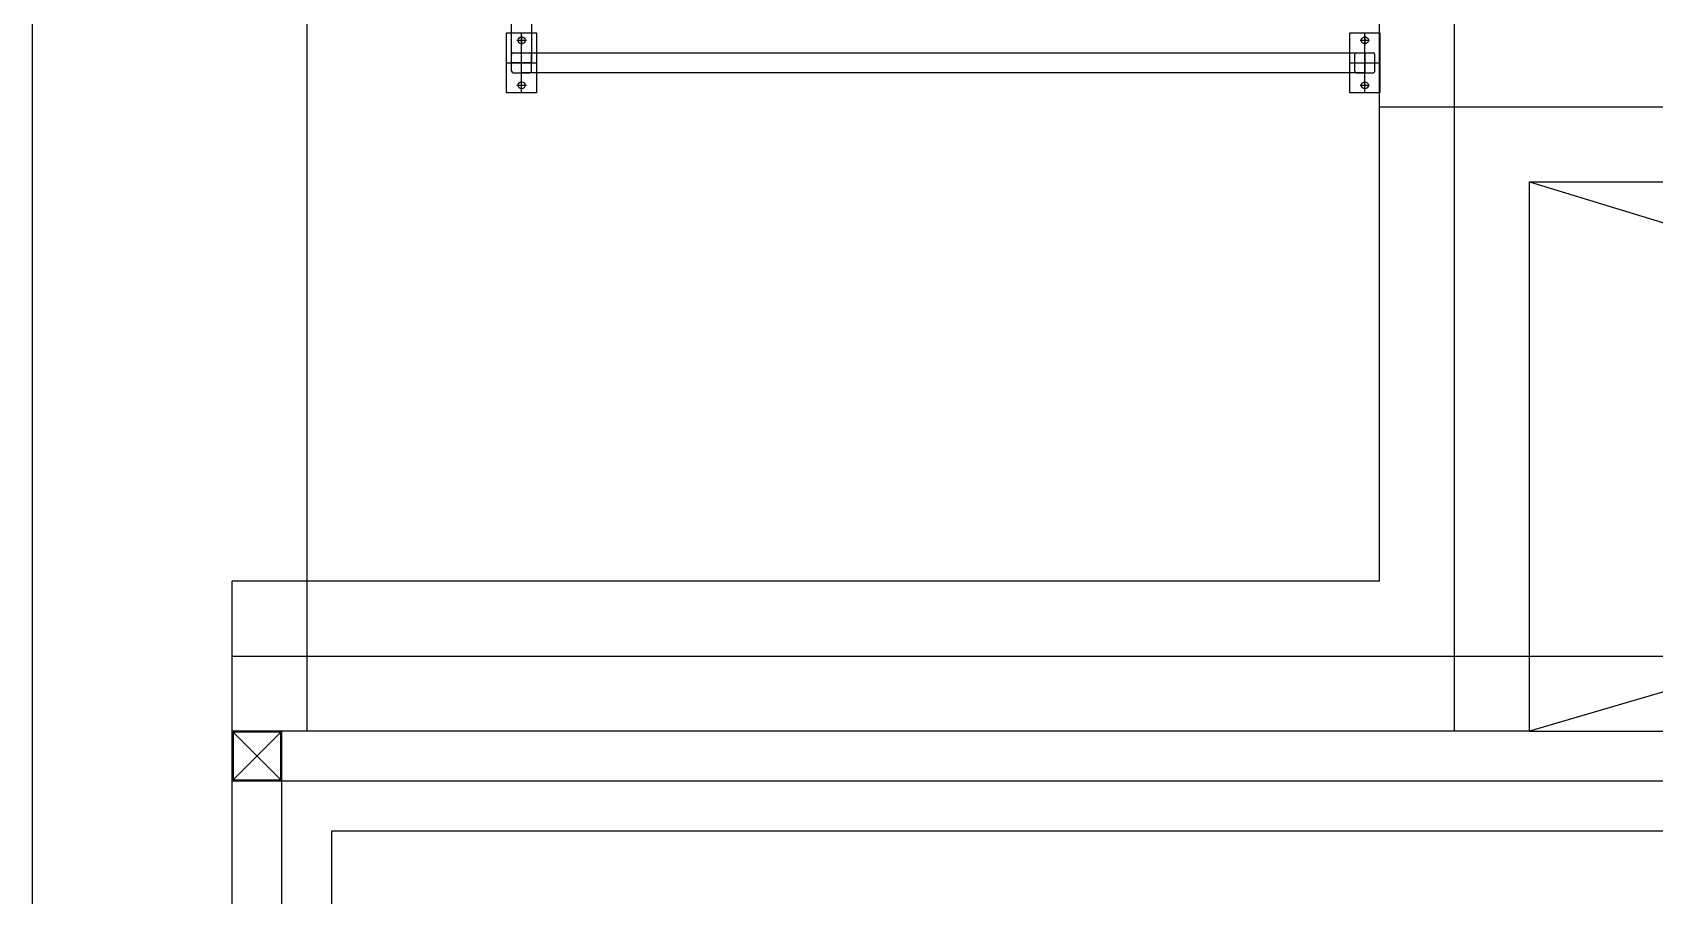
# Model space of a CAD drawing. Header units: millimetres. Extents: x -47382 to 204618, y -51045 to 127155.
# Drawn here: x 135000 to 138251, y 19142 to 20871 of the extents above; entities that cross this region are included whole.
import ezdxf

# ---------------------------------------------------------------- set-up
doc = ezdxf.new("R2010")
doc.units = ezdxf.units.MM
doc.header["$LTSCALE"] = 300
doc.header["$MEASUREMENT"] = 0
doc.linetypes.add('CEN', pattern=[62, 60, -1, 0, -1])
doc.layers.get('0').update_dxf_attribs({"linetype": 'CONTINUOUS'})
for name, color, linetype in [('A-CEN', 1, 'CEN'), ('A-DETL-PEN8', 8, 'CONTINUOUS'), ('A-FLOR-FLIN-TYP2', 8, 'CONTINUOUS'), ('A-FLOR-GW', 6, 'CONTINUOUS'), ('A-FLOR-OPEN-BELO', 6, 'CEN'), ('A-FLOR-PANL', 6, 'CONTINUOUS'), ('A-ST-AXIS-CEN', 252, 'CEN'), ('A-ST-CONC', 2, 'CONTINUOUS'), ('XREF-PLAN$0$A-STEEL', 7, 'CONTINUOUS')]:
    doc.layers.add(name, color=color, linetype=linetype)
doc.styles.get("Standard").update_dxf_attribs({"font": ''})
doc.styles.get('Standard').set_extended_font_data('DotumChe')

# ---------------------------------------------------------------- blocks, each defined once
blk = doc.blocks.new('XREF-PLAN$0$각-100X100')
at = {"layer": 'XREF-PLAN$0$A-STEEL', "color": 1}
for p, q in [((-47.7, -47.7), (47.7, 47.7)), ((-47.7, 47.7), (47.7, -47.7))]:
    blk.add_line(p, q, dxfattribs=at)
at = {"layer": 'XREF-PLAN$0$A-STEEL'}
blk.add_lwpolyline([(-50, -50), (50, -50), (50, 50), (-50, 50)], close=True, dxfattribs=at)
at = {"layer": 'XREF-PLAN$0$A-STEEL', "color": 8}
blk.add_lwpolyline([(-47.7, -47.7), (47.7, -47.7), (47.7, 47.7), (-47.7, 47.7)], close=True, dxfattribs=at)
blk = doc.blocks.new('G$CD692945F')
at = {"layer": 'A-DETL-PEN8'}
for p, q in [((325, 60, 0), (325, 660.1, 0)), ((365, 660.1, 0), (365, 60, 0)), ((315, 0, 0), (315, 120, 0)), ((315, 120, 0), (375, 120, 0)), ((335.5, 105, 0), (354.5, 105, 0)), ((345, 0, 0), (345, 120, 0)), ((345, 114.5, 0), (345, 95.5, 0)), ((375, 120, 0), (375, 0, 0)), ((2005, 0, 0), (2005, 120, 0)), ((2005, 120, 0), (2065, 120, 0)), ((2025.5, 105, 0), (2044.5, 105, 0)), ((2035, 0, 0), (2035, 120, 0)), ((2035, 114.5, 0), (2035, 95.5, 0)), ((2065, 120, 0), (2065, 0, 0)), ((325, 43.2, 0), (325, 76.8, 0)), ((328.2, 80, 0), (361.8, 80, 0)), ((345, 40, 0), (345, 80, 0)), ((345, 80, 0), (2035, 80, 0)), ((365, 43.2, 0), (365, 76.8, 0)), ((2015, 43.2, 0), (2015, 76.8, 0)), ((2018.2, 80, 0), (2051.8, 80, 0)), ((2035, 80, 0), (2035, 40, 0)), ((2055, 43.2, 0), (2055, 76.8, 0)), ((315, 60, 0), (375, 60, 0)), ((365, 60, 0), (325, 60, 0)), ((328.2, 40, 0), (361.8, 40, 0)), ((2035, 40, 0), (345, 40, 0)), ((2005, 60, 0), (2065, 60, 0)), ((2018.2, 40, 0), (2051.8, 40, 0)), ((375, 0, 0), (315, 0, 0)), ((335.5, 15, 0), (354.5, 15, 0)), ((345, 5.5, 0), (345, 24.5, 0)), ((2065, 0, 0), (2005, 0, 0)), ((2025.5, 15, 0), (2044.5, 15, 0)), ((2035, 5.5, 0), (2035, 24.5, 0))]:
    blk.add_line(p, q, dxfattribs=at)
for centre in [(345, 105, 0), (2035, 105, 0), (345, 15, 0), (2035, 15, 0)]:
    blk.add_circle(centre, 7, dxfattribs=at)
for centre, start, end in [((328.2, 76.8, 0), 90, 180), ((361.8, 76.8, 0), 0, 90), ((2018.2, 76.8, 0), 90, 180), ((2051.8, 76.8, 0), 0, 90), ((328.2, 43.2, 0), 180, 270), ((361.8, 43.2, 0), 270, 0), ((2018.2, 43.2, 0), 180, 270), ((2051.8, 43.2, 0), 270, 0)]:
    blk.add_arc(centre, 3.2, start, end, dxfattribs=at)
at = {"layer": 'A-DETL-PEN8', "text_generation_flag": 4, "flags": 1}
for tag, p in [('QTY', (3697.9, 3085.6, 0)), ('MAKER', (3697.9, 3078.6, 0)), ('WEIGHT', (3697.9, 3076.6, 0)), ('MATERIAL', (3697.9, 3075.6, 0)), ('SPEC', (3697.9, 3074.6, 0)), ('USER5', (3697.9, 3084.6, 0)), ('USER4', (3697.9, 3083.6, 0)), ('USER3', (3697.9, 3082.6, 0)), ('USER2', (3697.9, 3081.6, 0)), ('USER1', (3697.9, 3080.6, 0)), ('REMARK', (3697.9, 3079.6, 0)), ('PRICE', (3697.9, 3077.6, 0)), ('ENAME', (3697.9, 3073.6, 0)), ('NAME', (3697.9, 3072.6, 0))]:
    blk.add_attdef(tag, p, '', height=0.25, dxfattribs=at)

msp = doc.modelspace()

# ---------------------------------------------------------------- linework, layer by layer
at = {"layer": 'A-CEN'}
for p, q in [((137850, 19471.4), (137850, 24371.4)), ((135550, 24221.4), (135550, 19471.4)), ((137700.5, 20721.4), (142000, 20721.4)), ((135400, 19621.4), (141600, 19621.4))]:
    msp.add_line(p, q, dxfattribs=at)
at = {"layer": 'A-FLOR-FLIN-TYP2'}
msp.add_line((138000.5, 19471.4), (141850, 19471.4), dxfattribs=at)
msp.add_lwpolyline([(135400, 7271.4), (135400, 19471.4)], dxfattribs=at)
at = {"layer": 'A-FLOR-GW'}
for p, q in [((135500, 19371.4), (141850, 19371.4)), ((135600, 19271.4), (141950, 19271.4))]:
    msp.add_line(p, q, dxfattribs=at)
at = {"layer": 'A-FLOR-OPEN-BELO'}
for p, q in [((141750, 20571.4), (138000.5, 19471.4)), ((138000.5, 20571.4, 0), (141600, 19471.4))]:
    msp.add_line(p, q, dxfattribs=at)
at = {"layer": 'A-FLOR-PANL'}
for points in [[(135500, 18371.4), (135500, 19371.4)], [(135600, 18371.4), (135600, 19271.4)]]:
    msp.add_lwpolyline(points, dxfattribs=at)
at = {"layer": 'A-ST-AXIS-CEN'}
msp.add_line((135000, 0), (135000, 99371.4), dxfattribs=at)
at = {"layer": 'A-ST-CONC'}
for p, q in [((137700, 19771.4), (137700, 21421.9, 0)), ((138000.5, 19471.4), (138000.5, 20571.4, 0)), ((138000.5, 20571.4, 0), (141750, 20571.4, 0)), ((137700, 19771.4), (135400, 19771.4)), ((135400, 19471.4), (135400, 19771.4)), ((138000.5, 19471.4), (135400, 19471.4))]:
    msp.add_line(p, q, dxfattribs=at)

# ---------------------------------------------------------------- block references
msp.add_blockref('G$CD692945F', (135635.4, 20749.9))
at = {"ltscale": 5}
msp.add_blockref('XREF-PLAN$0$각-100X100', (135450, 19421.4), dxfattribs=at)

doc.saveas('drawing.dxf')
